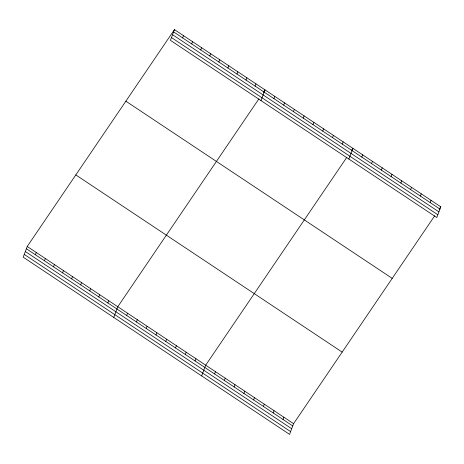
<?xml version="1.0" encoding="UTF-8"?>
<svg xmlns="http://www.w3.org/2000/svg" width="464" height="464" viewBox="0 0 464 464"><rect width="100%" height="100%" fill="white"/><g stroke="black" fill="none" stroke-linecap="round" stroke-linejoin="round"><path stroke-width="0.7" d="M174.441 29.626L170.416 40.333L436.775 217.523L440.8 206.816L174.441 29.626L27.225 246.477L23.2 257.184L289.559 434.374L293.584 423.667L434.727 215.76M35.426 254.765L36.279 252.503M44.486 260.791L45.339 258.523M53.54 266.817L54.392 264.55M62.599 272.844L63.452 270.576M71.653 278.864L72.506 276.596M80.713 284.89L81.56 282.622M182.648 37.915L183.495 35.647M89.767 290.916L90.619 288.649M191.702 43.941L192.554 41.673M98.82 296.937L99.673 294.675M200.755 49.967L201.608 47.699M107.88 302.963L108.733 300.695M209.815 55.987L210.668 53.725M113.761 317.428L117.786 306.721L258.929 98.815M218.869 62.014L219.721 59.746M126.701 315.485L127.554 313.217M227.928 68.04L228.781 65.772M136.468 321.981L137.321 319.713M236.982 74.066L237.835 71.798M146.235 328.477L147.088 326.209M246.036 80.086L246.889 77.819M156.003 334.973L156.855 332.711M255.096 86.113L255.948 83.845M165.77 341.475L166.617 339.207M260.977 100.578L265.002 89.871L263.384 92.255M175.531 347.971L176.384 345.703M273.917 98.635L274.769 96.367M185.298 354.467L186.151 352.199M283.684 105.131L284.536 102.863M195.066 360.963L195.918 358.695M293.451 111.627L294.304 109.359M201.66 375.904L205.685 365.191L346.828 157.29M303.218 118.123L304.071 115.855M214.6 373.961L215.453 371.693M312.985 124.625L313.838 122.357M224.367 380.457L225.22 378.189M322.753 131.121L323.599 128.853M234.134 386.953L234.987 384.685M332.514 137.617L333.367 135.349M243.902 393.449L244.754 391.181M342.281 144.113L343.134 141.845M253.663 399.945L254.516 397.677M348.876 159.053L352.901 148.341L351.283 150.73M263.43 406.441L264.283 404.179M361.816 157.105L362.668 154.843M273.197 412.943L274.05 410.675M371.583 163.606L372.435 161.339M282.965 419.439L283.817 417.171M381.35 170.102L382.203 167.835M391.117 176.598L391.97 174.331M400.884 183.094L401.731 180.827M410.646 189.59L411.498 187.323M420.413 196.086L421.266 193.824M430.18 202.588L431.033 200.32M439.182 209.2L440.8 206.816M173.588 31.894L439.947 209.084M172.544 34.678L438.903 211.868M171.465 37.549L437.825 214.739M125.86 101.187L392.219 278.377M75.806 174.916L342.165 352.106M27.225 246.477L293.584 423.667M26.373 248.745L292.732 425.935M25.329 251.529L291.682 428.719M24.25 254.4L290.603 431.59"/></g></svg>
